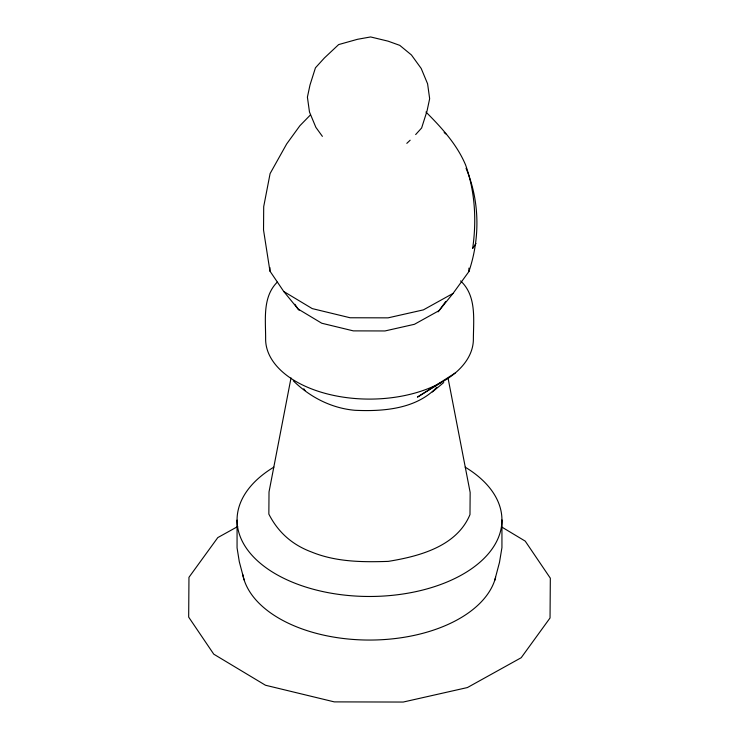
<?xml version="1.0" encoding="UTF-8"?>
<svg xmlns="http://www.w3.org/2000/svg" width="739" height="739" viewBox="0 0 739 739"><rect width="100%" height="100%" fill="white"/><g stroke="black" fill="none" stroke-linecap="round" stroke-linejoin="round"><path stroke-width="1.11" d="M299.083 310.241L283.758 291.499L269.938 271.093L269.966 267.629M438.098 311.84L453.025 293.438L468.905 271.564L468.932 268.109M468.905 271.564C480.202 238.226 479.805 200.842 466.041 168.289M291.027 377.906L269.014 491.952L268.848 514.104C278.206 532.477 292.376 544.855 311.599 552.024C335.977 561.982 362.359 562.259 388.261 561.381C419.142 556.338 456.693 546.537 469.986 514.584L470.152 492.433L448.093 378.285M494.677 580.521L499.49 562.379L501.938 547.636L501.938 519.914M476.027 243.464L472.655 248.461C476.71 220.555 475.103 191.613 465.579 164.926C456.914 144.336 441.553 127.616 425.95 112.014M445.719 301.494L439.105 310.611L414.422 324.301L384.973 330.952L353.344 330.878L321.77 323.239L298.048 308.985L294.852 304.265M277.264 282.132C262.169 297.207 265.772 319.941 265.624 339.21A103.876 59.97 0 0 0 369.639 399.097A103.876 59.97 0 0 0 473.376 339.053C473.468 319.303 476.738 295.868 460.619 280.912M415.66 134.563L421.627 127.995L427.068 110.832L429.655 98.693L427.595 83.812L421.193 68.45L411.42 54.954L399.781 45.365L388.03 41.144L370.618 36.95L357.464 39.306L338.656 44.58L324.384 57.975L315.442 67.822L310.001 84.985L307.406 97.123L309.475 112.005L315.876 127.357L322.389 136.364M293.291 380.797C309.983 397.166 331.442 408.233 354.914 410.293C383.171 411.595 416.279 409.12 436.823 387.227M310.371 114.979L299.895 125.722L286.667 143.948L270.095 173.582L263.703 206.652L263.527 229.977L269.938 271.093M406.81 143.357L410.163 140.207M432.324 392.003L443.742 382.525M455.169 373.047L417.415 397.129L441.312 382.46M453.025 293.438L423.41 309.872L388.058 317.853L350.11 317.761L312.227 308.597L283.758 291.499M237.718 526.538L217.793 537.595L188.962 577.316L188.676 617.111L213.774 654.181L265.477 685.238L334.287 701.884L403.217 702.05L467.408 687.556L521.207 657.71L550.038 617.98L550.324 578.184L525.226 541.124L501.809 527.055M444.148 132.567L445.885 133.953M303.794 388.732L305.013 390.534M244.129 579.921L239.307 561.76L237.062 547.848L237.062 520.117M495.638 577.279A127.533 73.632 0 0 1 366.96 640.039A127.533 73.632 0 0 1 242.706 574.369M465.191 467.159A132.438 76.459 0 0 1 462.429 574.499A132.438 76.459 0 0 1 276.497 574.452A132.438 76.459 0 0 1 273.883 467.113"/></g></svg>
